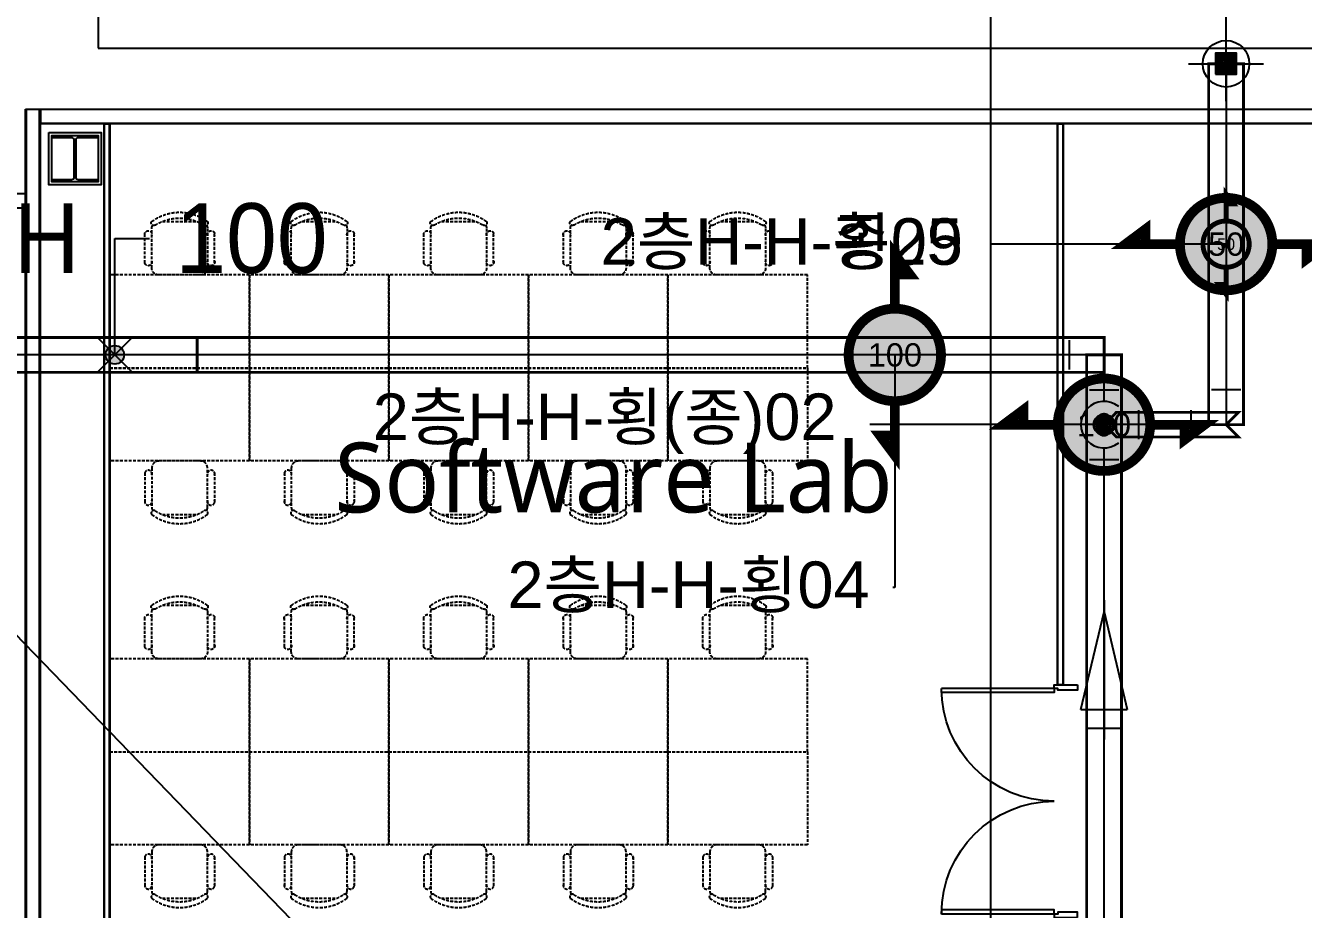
# Model space of a CAD drawing. Header units: millimetres. Extents: x 0 to 168200, y 0 to 118800.
# Drawn here: x 91100 to 102091, y 66470 to 74069 of the extents above; entities that cross this region are included whole.
import ezdxf
from ezdxf import colors
from ezdxf.entities.mleader import LeaderData, LeaderLine
from ezdxf.enums import TextEntityAlignment as Align
from ezdxf.math import Vec2, Vec3

# ---------------------------------------------------------------- set-up
doc = ezdxf.new("R2010")
doc.units = ezdxf.units.MM
doc.header["$LTSCALE"] = 200
for name, pattern in [('CEN-GAUN', [32.2, 30, -1, 0.2, -1]), ('CENTER', [50.8, 31.75, -6.35, 6.35, -6.35]), ('HID', [2.3, 1.5, -0.8]), ('HIDDEN', [0.375, 0.25, -0.125]), ('HIDDEN2', [1, 0.5, -0.5])]:
    doc.linetypes.add(name, pattern=pattern)
for name, color, linetype in [('BACK', 8, 'Continuous'), ('CEN', 1, 'CEN-GAUN'), ('FUR', 8, 'HIDDEN'), ('SF-(TUTUM_P) ZONE', 7, 'Continuous'), ('SF-(TUTUM_P) 블럭', 7, 'Continuous'), ('소화', 1, 'Continuous'), ('투툼_버팀대_이름', 7, 'Continuous'), ('투툼_종방향버팀대', 7, 'Continuous'), ('투툼_횡(종)방향버팀대', 7, 'Continuous'), ('투툼_횡방향버팀대', 7, 'Continuous')]:
    doc.layers.add(name, color=color, linetype=linetype)
doc.styles.get("Standard").update_dxf_attribs({"font": ''})
doc.styles.add('TutumMLeaderTextStyle', font='', dxfattribs={"height": 200})
doc.styles.add('돋움', font='')
doc.styles.add('스타일1', font='')
doc.styles.get('Standard').set_extended_font_data('Arial')
doc.styles.get('TutumMLeaderTextStyle').set_extended_font_data('Arial')
doc.styles.get('돋움').set_extended_font_data('Dotum')
doc.styles.get('스타일1').set_extended_font_data('Malgun Gothic')
pattern_1 = [(0, (0, 0), (0, 6.985), [5.08, -1.905]), (90, (0, 0), (-6.985, 4e-16), [5.08, -1.905])]

# ---------------------------------------------------------------- blocks, each defined once
blk = doc.blocks.new('FF-주배관시작')
h = blk.add_hatch()
h.set_pattern_fill('ANGLE', color=256)
h.set_pattern_definition(pattern_1)
h.paths.add_polyline_path([(-45, 0, 1), (45, 0, 1)])
blk.add_circle((0, 0), 45)
blk = doc.blocks.new('FF-주배관말단')
h = blk.add_hatch()
h.set_pattern_fill('ANGLE', color=256)
h.set_pattern_definition(pattern_1)
h.paths.add_polyline_path([(45, 45), (-45, 45), (-45, -45), (45, -45)])
blk.add_lwpolyline([(-45, -45), (45, -45), (45, 45), (-45, 45)], close=True)
blk = doc.blocks.new('FF-횡방향-BRACE')
h = blk.add_hatch(color=254)
h.dxf.hatch_style = 1
h.paths.add_polyline_path([(198.5, 0.4, 1), (-199.2, 0.4, 1)])
at = {"color": 1, "const_width": 42}
for points in [[(-0.4, 346.8), (-0.4, 432.7), (63.6, 346.8)], [(-0.4, -346.1), (-0.4, -432), (-64.4, -346.1)]]:
    blk.add_lwpolyline(points, close=True, dxfattribs=at)
for points in [[(-0.4, 199.2), (-0.4, 432.7), (-0.4, 432.7)], [(-0.4, -198.5), (-0.4, -432), (-0.4, -432)]]:
    blk.add_lwpolyline(points, dxfattribs=at)
at = {"color": 1, "const_width": 42, "elevation": 1}
blk.add_lwpolyline([(-199.2, 0.4, 1), (198.5, 0.4, 1)], format="xyb", close=True, dxfattribs=at)
at = {"color": 18, "true_color": 0x000000}
blk.add_attdef('BORE', text='', height=100, dxfattribs=at).set_placement((-0.4, 0.4), align=Align.MIDDLE_CENTER)
blk = doc.blocks.new('_None')
blk = doc.blocks.new('FF-종방향-BRACE')
h = blk.add_hatch(color=254)
h.dxf.hatch_style = 1
h.paths.add_polyline_path([(0, 199, 1), (0, -199, 1)])
at = {"color": 5, "const_width": 42}
blk.add_lwpolyline([(0, -199, 1), (0, 199, 1)], format="xyb", close=True, dxfattribs=at)
for points in [[(-346, 0), (-432, 0), (-346, 64)], [(346, 0), (432, 0), (346, -64)]]:
    blk.add_lwpolyline(points, close=True, dxfattribs=at)
for points in [[(-199, 0), (-432, 0), (-432, 0)], [(199, 0), (432, 0), (432, 0)]]:
    blk.add_lwpolyline(points, dxfattribs=at)
at = {"color": 18, "true_color": 0x000000}
blk.add_attdef('BORE', text='', height=100, dxfattribs=at).set_placement((0, 0), align=Align.MIDDLE_CENTER)
blk = doc.blocks.new('D-2000')
at = {"layer": 'BACK'}
for p, q in [((30, 200), (30, 1170)), ((1970, 200), (1970, 1170))]:
    blk.add_line(p, q, dxfattribs=at)
for points in [[(30, 200), (65, 200), (65, 1170), (30, 1170)], [(1970, 200), (1935, 200), (1935, 1170), (1970, 1170)], [(0, 0), (45, 0), (45, 0), (45, 0), (45, 170), (30, 170), (30, 200), (0, 200), (0, 0)], [(2000, 0), (1955, 0), (1955, 0), (1955, 0), (1955, 170), (1970, 170), (1970, 200), (2000, 200), (2000, 0)]]:
    blk.add_lwpolyline(points, dxfattribs=at)
for centre, start, end in [((30, 200), 0, 90), ((1970, 200), 90, 180)]:
    blk.add_arc(centre, 970, start, end, dxfattribs=at)
blk = doc.blocks.new('software lab 책상')
at = {"layer": 'FUR', "ltscale": 0.5}
for p, q in [((263250, 67058), (262953, 67058)), ((262801, 66701), (262801, 66955)), ((262862, 66998), (262862, 66658)), ((263341, 66658), (263341, 66998)), ((263401, 66701), (263401, 66955)), ((262922, 66598), (263281, 66598))]:
    blk.add_line(p, q, dxfattribs=at)
blk.add_lwpolyline([(262502, 66598), (263702, 66598), (263702, 65798), (262502, 65798)], close=True, dxfattribs=at)
for centre, radius, start, end in [((262880, 67045), 21.9, 143.3099, 302.0274), ((263102, 66738), 399, 53.1301, 126.8699), ((263102, 66695), 392, 57.5758, 122.4242), ((263324, 67045), 21.9, 237.9726, 36.6901), ((262831, 66947), 31.2, 343.7398, 196.2602), ((262922, 66998), 59.9, 152.4156, 180), ((263281, 66998), 59.9, 0, 27.5844), ((263371, 66947), 31.2, 343.7398, 196.2602), ((262831, 66709), 31.2, 163.7398, 16.2602), ((263371, 66709), 31.2, 163.7398, 16.2602), ((262922, 66658), 59.9, 180, 270), ((263281, 66658), 59.9, 270, 0)]:
    blk.add_arc(centre, radius, start, end, dxfattribs=at)
blk = doc.blocks.new('S-SC1')
at = {"layer": 'BACK'}
for points in [[(-225, 225), (225, 225), (225, -225), (-225, -225)], [(-200, 200), (200, 200), (200, -200), (-200, -200)]]:
    blk.add_lwpolyline(points, close=True, dxfattribs=at)
blk.add_lwpolyline([(-200, -200), (-200, -179), (-28.5, -179, 0.4142136), (-6.5, -157), (-6.5, 157, 0.4142136), (-28.5, 179), (-200, 179), (-200, 200), (200, 200), (200, 179), (28.5, 179, 0.4142136), (6.5, 157), (6.5, -157, 0.4142136), (28.5, -179), (200, -179), (200, -200)], format="xyb", close=True, dxfattribs=at)
blk = doc.blocks.new('x-stu-2Fcol')
at = {"layer": 'BACK'}
blk.add_blockref('S-SC1', (50000, -13000), dxfattribs=at)

msp = doc.modelspace()

# ---------------------------------------------------------------- hatches: boundary and pattern name
at = {"layer": '소화'}
h = msp.add_hatch(color=256, dxfattribs=at)
edge = h.paths.add_edge_path()
edge.add_arc((91867.4, 71237.6), 80, 0, 360)

# ---------------------------------------------------------------- linework, layer by layer
at = {"layer": 'BACK'}
msp.add_lwpolyline([(91725, 73875.3), (111925, 73875.3), (111925, 85075.3), (91725, 85075.3)], close=True, dxfattribs=at)
for points in [[(91100, 73350), (91225, 73350), (91225, 65425), (91100, 65425), (91100, 73350)], [(91125, 73350), (91125, 73346), (91104, 73346), (91104, 65429), (91221, 65429), (91221, 73346), (91200, 73346), (91200, 73350)], [(91225, 73225), (91225, 73350), (113125, 73350), (113125, 73225), (91225, 73225)], [(91225, 73287.5), (91229, 73287.5), (91229, 73229), (113121, 73229), (113121, 73346), (91229, 73346), (91229, 73287.5), (91225, 73287.5)], [(91825, 65750), (91775, 65750), (91775, 73225), (91825, 73225), (91825, 65750)], [(99975, 73225), (100025, 73225), (100025, 68400), (99975, 68400), (99975, 73225)], [(41225, 72500), (41225, 72625), (91100, 72625), (91100, 72500), (41225, 72500)]]:
    msp.add_lwpolyline(points, dxfattribs=at)
at = {"layer": 'BACK', "ltscale": 253}
for points in [[(91815, 65750), (91815, 65751.6), (91823.4, 65751.6), (91823.4, 73223.4), (91776.6, 73223.4), (91776.6, 65751.6), (91785, 65751.6), (91785, 65750)], [(99985, 73225), (99985, 73223.4), (99976.6, 73223.4), (99976.6, 68401.6), (100023.4, 68401.6), (100023.4, 73223.4), (100015, 73223.4), (100015, 73225)]]:
    msp.add_lwpolyline(points, dxfattribs=at)
at = {"layer": 'CEN', "linetype": 'HID', "ltscale": 3}
msp.add_circle((99402.9, 60165), 25000, dxfattribs=at)
at = {"layer": 'SF-(TUTUM_P) ZONE', "color": 2, "linetype": 'HIDDEN2', "ltscale": 2, "const_width": 25}
for points in [[(101425.4, 70637.6), (101425.4, 70637.6), (101275.4, 70637.6), (101275.4, 73740.4), (101425.4, 73740.4), (101425.4, 73740.4), (101575.4, 73740.4), (101575.4, 70637.6), (101425.4, 70637.6)], [(101425.4, 70637.6), (101425.4, 70637.6), (101275.4, 70637.6), (101275.4, 73740.4), (101425.4, 73740.4), (101425.4, 73740.4), (101575.4, 73740.4), (101575.4, 70637.6), (101425.4, 70637.6)], [(92576.1, 71237.6), (92576.1, 71237.6), (92576.1, 71087.6), (80576.1, 71087.6), (80576.1, 71237.6), (80576.1, 71237.6), (80576.1, 71387.6), (92576.1, 71387.6), (92576.1, 71237.6)], [(100376.1, 71237.6), (100376.1, 71237.6), (100376.1, 71087.6), (88508.1, 71087.6), (88508.1, 71237.6), (88508.1, 71237.6), (88508.1, 71387.6), (100376.1, 71387.6), (100376.1, 71237.6)], [(100376.1, 71237.6), (100376.1, 71237.6), (100376.1, 71087.6), (92576.1, 71087.6), (92576.1, 71237.6), (92576.1, 71237.6), (92576.1, 71387.6), (100376.1, 71387.6), (100376.1, 71237.6)], [(100376.1, 59687.2), (100376.1, 59687.2), (100226.1, 59687.2), (100226.1, 71237.6), (100376.1, 71237.6), (100376.1, 71237.6), (100526.1, 71237.6), (100526.1, 59687.2), (100376.1, 59687.2)], [(100376.1, 66062.2), (100376.1, 66062.2), (100226.1, 66062.2), (100226.1, 71237.6), (100376.1, 71237.6), (100376.1, 71237.6), (100526.1, 71237.6), (100526.1, 66062.2), (100376.1, 66062.2)], [(100376.1, 70637.6), (100376.1, 70637.6), (100482.1, 70743.7), (101531.5, 70743.7), (101425.4, 70637.6), (101425.4, 70637.6), (101531.5, 70531.6), (100482.1, 70531.6), (100376.1, 70637.6), (100376.1, 70637.6)]]:
    msp.add_lwpolyline(points, dxfattribs=at)
at = {"layer": '소화'}
for p, q in [((99402.9, 59687.2), (99402.9, 94282.7)), ((101425.4, 73740.4), (101425.4, 94282.7)), ((101425.4, 73740.4), (101425.4, 70637.6)), ((91867.4, 71237.6), (91867.4, 72237.6)), ((91867.4, 72237.6), (92167.4, 72237.6)), ((92015.9, 71386.1), (91719, 71089.2)), ((92015.9, 71089.2), (91719, 71386.1)), ((100076.1, 71363.6), (100076.1, 71111.6)), ((100376.1, 71237.6), (78854.2, 71237.6)), ((100376.1, 70837.6), (100376.1, 71237.6)), ((100250.1, 70937.6), (100502.1, 70937.6)), ((100250.1, 70937.6), (100502.1, 70937.6)), ((101551.4, 70937.6), (101299.4, 70937.6)), ((100676.1, 70511.6), (100676.1, 70763.6)), ((101125.4, 70511.6), (101125.4, 70763.6)), ((101425.4, 70637.6), (100376.1, 70637.6)), ((100376.1, 60687.2), (100376.1, 70437.6)), ((100250.1, 70337.6), (100502.1, 70337.6)), ((100176.1, 68190), (100376.1, 69029.6)), ((100376.1, 69129.6), (100376.1, 67929.6)), ((100376.1, 69029.6), (100576.1, 68190)), ((100176.1, 68190), (100576.1, 68190)), ((100216.1, 68029.6), (100536.1, 68029.6))]:
    msp.add_line(p, q, dxfattribs=at)
at = {"layer": '소화', "ltscale": 3}
msp.add_line((99402.9, 60165), (82019.6, 78132.2), dxfattribs=at)
at = {"layer": '소화', "linetype": 'CENTER'}
for p, q in [((101425.4, 73418.3), (101425.4, 74062.5)), ((101103.3, 73740.4), (101747.5, 73740.4))]:
    msp.add_line(p, q, dxfattribs=at)
at = {"layer": '소화'}
for centre, radius in [((101425.4, 73740.4), 200), ((91867.4, 71237.6), 80)]:
    msp.add_circle(centre, radius, dxfattribs=at)
msp.add_arc((100376.1, 70637.6), 200, 50.94988, 309.05012, dxfattribs=at)

# ---------------------------------------------------------------- block references
at = {"layer": 'BACK'}
msp.add_blockref('x-stu-2Fcol', (41525, 85925), dxfattribs=at)
at = {"layer": 'BACK', "xscale": -1}
for p in [(355526.7, 5326.7), (356726.7, 5326.7), (357926.7, 5326.7), (359126.7, 5326.7), (360326.7, 5326.7), (355526.7, 2026.7), (356726.7, 2026.7), (357926.7, 2026.7), (359126.7, 2026.7), (360326.7, 2026.7)]:
    msp.add_blockref('software lab 책상', p, dxfattribs=at)
at = {"layer": 'BACK', "rotation": 180}
for p in [(355526.7, 136923.3), (356726.7, 136923.3), (357926.7, 136923.3), (359126.7, 136923.3), (360326.7, 136923.3), (355526.7, 133623.3), (356726.7, 133623.3), (357926.7, 133623.3), (359126.7, 133623.3), (360326.7, 133623.3)]:
    msp.add_blockref('software lab 책상', p, dxfattribs=at)
at = {"layer": 'BACK', "xscale": -1, "rotation": 89.99999999999991}
msp.add_blockref('D-2000', (100147.5, 68400), dxfattribs=at)
at = {"layer": 'SF-(TUTUM_P) 블럭', "color": 0, "xscale": 2, "yscale": 2}
for name, p in [('FF-주배관말단', (101425.4, 73740.4)), ('FF-주배관시작', (100376.1, 70637.6))]:
    msp.add_blockref(name, p, dxfattribs=at)
at = {"layer": '투툼_종방향버팀대', "color": 0}
ref = msp.add_blockref('FF-종방향-BRACE', (101425.4, 72189.6), dxfattribs=dict(at, rotation=90))
ref.add_attrib('BORE', '50', dxfattribs={"layer": '0', "color": 18, "true_color": 0x000000, "height": 100}).set_placement((101425.4, 72189.6), align=Align.MIDDLE_CENTER)
at = {"layer": '투툼_횡(종)방향버팀대', "color": 0}
ref = msp.add_blockref('FF-횡방향-BRACE', (100376.1, 70637.6), dxfattribs=dict(at, xscale=2, yscale=2, zscale=2, rotation=90))
ref.add_attrib('BORE', '100', dxfattribs={"layer": '0', "color": 18, "true_color": 0x000000, "height": 200}).set_placement((100375.3, 70636.9), align=Align.MIDDLE_CENTER)
at = {"layer": '투툼_횡방향버팀대', "color": 0}
ref = msp.add_blockref('FF-횡방향-BRACE', (101425.1, 72189.3, -1), dxfattribs=dict(at, xscale=2, yscale=2, zscale=2, rotation=270))
ref.add_attrib('BORE', '50', dxfattribs={"layer": '0', "color": 18, "true_color": 0x000000, "height": 200}).set_placement((101425.8, 72190, -1), align=Align.MIDDLE_CENTER)
ref = msp.add_blockref('FF-횡방향-BRACE', (98575.7, 71238, -1), dxfattribs=dict(at, xscale=2, yscale=2, zscale=2, rotation=180))
ref.add_attrib('BORE', '100', dxfattribs={"layer": '0', "color": 18, "true_color": 0x000000, "height": 200}).set_placement((98576.4, 71237.3, -1), align=Align.MIDDLE_CENTER)

# ---------------------------------------------------------------- texts
at = {"layer": 'BACK', "style": '스타일1'}
msp.add_text('Software Lab', height=600, dxfattribs=at).set_placement((96157.5, 70182.9), align=Align.MIDDLE_CENTER)
at = {"layer": '소화', "style": '돋움'}
msp.add_text('H', height=600, dxfattribs=at).set_placement((91565.8, 71941.7), align=Align.RIGHT)
msp.add_text('100', height=600, dxfattribs=at).set_placement((92388.4, 71941.7))

# ---------------------------------------------------------------- leaders
at = {"layer": '투툼_버팀대_이름'}
ml = msp.add_multileader_mtext('Standard', dxfattribs=at)
ml.set_content('2층H-H-종25', color=256, style='TutumMLeaderTextStyle')
ml.set_leader_properties()
ml.set_arrow_properties(name='NONE')
ml.build(insert=Vec2(0, 0))
ml.multileader.update_dxf_attribs({"has_text_frame": 1, "text_left_attachment_type": 2, "text_right_attachment_type": 2, "dogleg_length": 16, "arrow_head_size": 200})
ctx = ml.context
ctx.base_point, ctx.char_height, ctx.arrow_head_size, ctx.landing_gap_size, ctx.plane_origin = Vec3(95845.4, 72189.3, -1), 400, 200, 200, Vec3(95425.1, 72189.3, -1)
ctx.left_attachment, ctx.right_attachment = 2, 2
notes = []
notes.append((ctx, [(0, (1, 1, 0), (99425.1, 72189.3, -1), (-1, 0), 16, [(0, [(101425.1, 72189.3, -1)], 0, [])])]))
ctx.mtext.insert, ctx.mtext.flow_direction = Vec3(96045.4, 72411.9, -1), 5
ml = msp.add_multileader_mtext('Standard', dxfattribs=at)
ml.set_content('2층H-H-횡09', color=256, style='TutumMLeaderTextStyle')
ml.set_leader_properties()
ml.set_arrow_properties(name='NONE')
ml.build(insert=Vec2(0, 0))
ml.multileader.update_dxf_attribs({"has_text_frame": 1, "text_left_attachment_type": 2, "text_right_attachment_type": 2, "dogleg_length": 16, "arrow_head_size": 200})
ctx = ml.context
ctx.base_point, ctx.char_height, ctx.arrow_head_size, ctx.landing_gap_size, ctx.plane_origin = Vec3(95847.6, 72189.3, -1), 400, 200, 200, Vec3(95425.1, 72189.3, -1)
ctx.left_attachment, ctx.right_attachment = 2, 2
notes.append((ctx, [(0, (1, 1, 0), (99425.1, 72189.3, -1), (-1, 0), 16, [(0, [(101425.1, 72189.3, -1)], 0, [])])]))
ctx.mtext.insert, ctx.mtext.flow_direction = Vec3(96047.6, 72412.5, -1), 5
ml = msp.add_multileader_mtext('Standard', dxfattribs=at)
ml.set_content('2층H-H-횡04', color=256, style='TutumMLeaderTextStyle')
ml.set_leader_properties()
ml.set_arrow_properties(name='NONE')
ml.build(insert=Vec2(0, 0))
ml.multileader.update_dxf_attribs({"has_text_frame": 1, "text_left_attachment_type": 2, "text_right_attachment_type": 2, "dogleg_length": 16, "arrow_head_size": 200})
ctx = ml.context
ctx.base_point, ctx.char_height, ctx.arrow_head_size, ctx.landing_gap_size, ctx.plane_origin, ctx.plane_x_axis = Vec3(95000.7, 69238, -1), 400, 200, 200, Vec3(98575.7, 65238, -1), Vec3(-1, 0)
ctx.left_attachment, ctx.right_attachment = 2, 2
notes.append((ctx, [(0, (1, 1, 0), (98575.7, 69238, -1), (-1, 0), 16, [(0, [(98575.7, 71238, -1)], 0, [])])]))
ctx.mtext.insert, ctx.mtext.alignment, ctx.mtext.flow_direction = Vec3(98359.7, 69461.2, -1), 3, 5
ml = msp.add_multileader_mtext('Standard', dxfattribs=at)
ml.set_content('2층H-H-횡(종)02', color=256, style='TutumMLeaderTextStyle')
ml.set_leader_properties()
ml.set_arrow_properties(name='NONE')
ml.build(insert=Vec2(0, 0))
ml.multileader.update_dxf_attribs({"has_text_frame": 1, "text_left_attachment_type": 2, "text_right_attachment_type": 2, "dogleg_length": 16, "arrow_head_size": 200})
ctx = ml.context
ctx.base_point, ctx.char_height, ctx.arrow_head_size, ctx.landing_gap_size, ctx.plane_origin = Vec3(93885.9, 70637.6), 400, 200, 200, Vec3(94376.1, 70637.6)
ctx.left_attachment, ctx.right_attachment = 2, 2
notes.append((ctx, [(0, (1, 1, 0), (98376.1, 70637.6), (-1, 0), 16, [(0, [(100376.1, 70637.6)], 0, [])])]))
ctx.mtext.insert, ctx.mtext.flow_direction = Vec3(94085.9, 70905.5), 5
for ctx, leaders in notes:
    for number, flags, end, landing, length, lines in leaders:
        leader = LeaderData()
        leader.index, (leader.has_last_leader_line, leader.has_dogleg_vector, leader.attachment_direction) = number, flags
        leader.last_leader_point, leader.dogleg_vector, leader.dogleg_length = Vec3(end), Vec3(landing), length
        for number, points, colour, breaks in lines:
            line = LeaderLine()
            line.index, line.vertices, line.color, line.breaks = number, Vec3.list(points), colors.encode_raw_color(colour), breaks
            leader.lines.append(line)
        ctx.leaders.append(leader)

doc.saveas('drawing.dxf')
